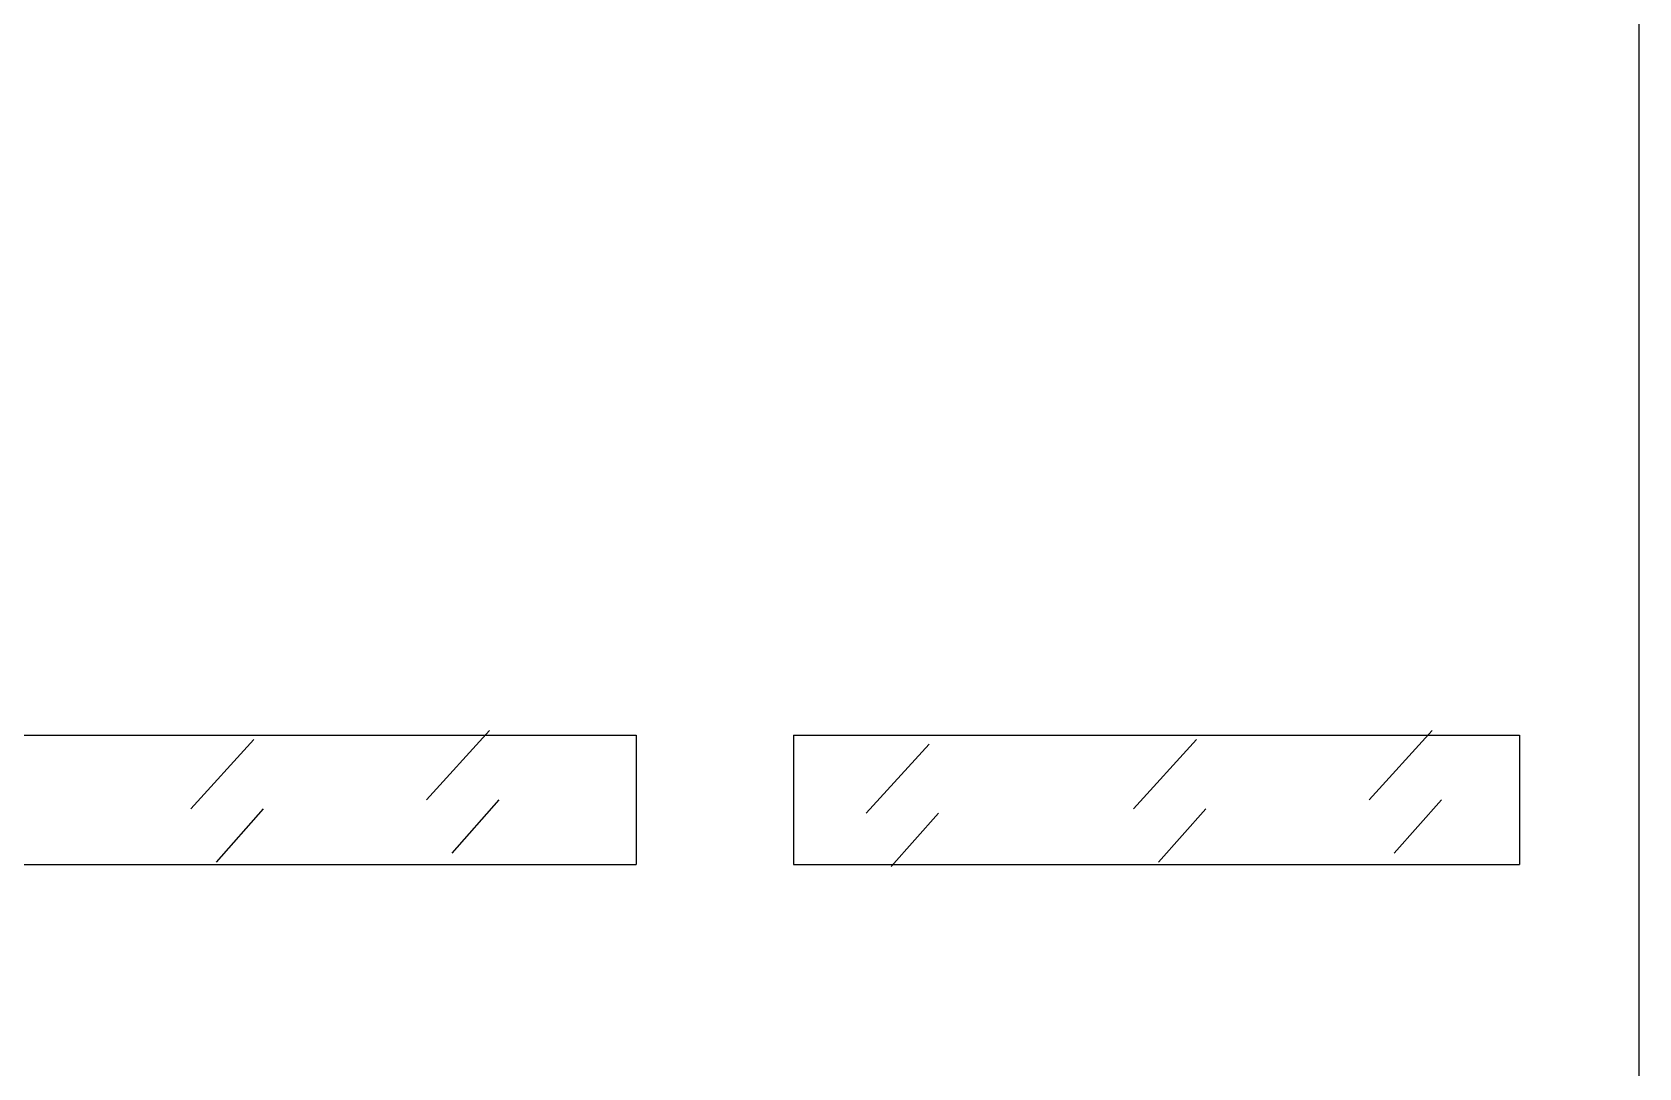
# Model space of a CAD drawing. Extents: x 115 to 1469, y 94 to 338.
# Drawn here: x 168.38 to 175.83, y 216.27 to 221.07 of the extents above; entities that cross this region are included whole.
import ezdxf

# ---------------------------------------------------------------- set-up
doc = ezdxf.new("R2010")
doc.units = 0
doc.layers.add('1', color=7, linetype='CONTINUOUS')

msp = doc.modelspace()

# ---------------------------------------------------------------- linework, layer by layer
at = {"layer": '1', "color": 6}
msp.add_line((175.8318, 221.3088), (175.8318, 211.7088), dxfattribs=at)
at = {"layer": '1', "color": 253}
for p, q in [((167.4809, 217.8088), (171.1812, 217.8088)), ((171.1812, 217.8088), (171.1812, 217.2088)), ((171.9109, 217.8088), (175.2787, 217.8088)), ((171.9109, 217.8088), (171.9109, 217.2088)), ((175.2787, 217.8088), (175.2787, 217.2088)), ((167.4809, 217.2088), (171.1812, 217.2088)), ((171.9109, 217.2088), (175.2787, 217.2088))]:
    msp.add_line(p, q, dxfattribs=at)
at = {"layer": '1', "color": 4}
for p, q in [((169.4078, 217.788), (169.1159, 217.4677)), ((170.5007, 217.83), (170.2088, 217.5097)), ((172.5394, 217.7671), (172.2475, 217.4468)), ((173.7794, 217.788), (173.4876, 217.4677)), ((174.8724, 217.83), (174.5805, 217.5097)), ((170.5445, 217.5097), (170.3256, 217.2622)), ((174.9161, 217.5097), (174.6972, 217.2622)), ((169.4515, 217.4677), (169.2326, 217.2202)), ((172.5832, 217.4468), (172.3643, 217.1993)), ((173.8232, 217.4677), (173.6043, 217.2202))]:
    msp.add_line(p, q, dxfattribs=at)

doc.saveas('drawing.dxf')
